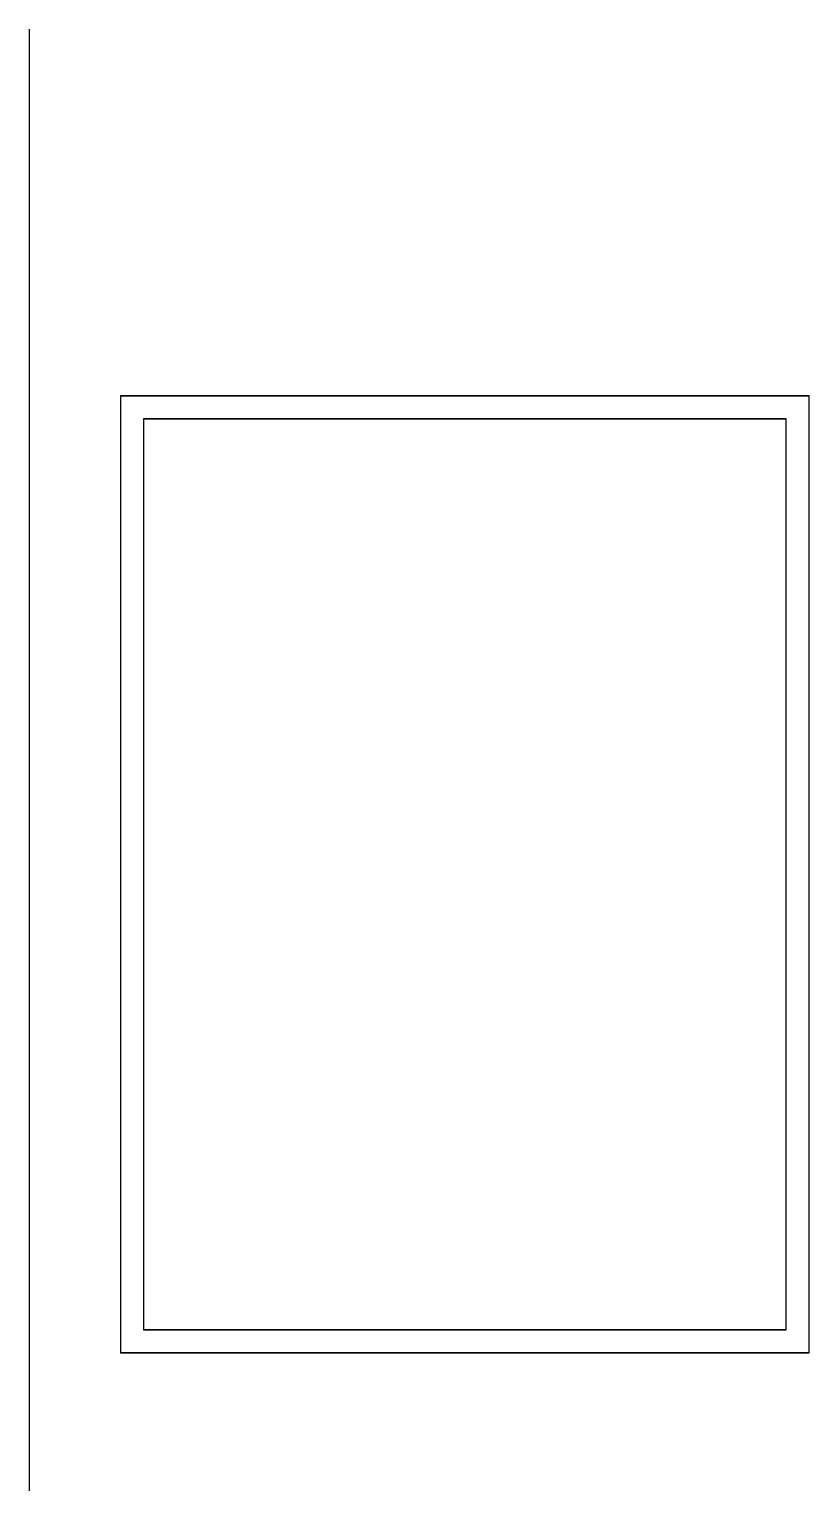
# Model space of a CAD drawing. Header units: inches. Extents: x 1902 to 78711, y -439399 to 11089.
# Drawn here: x 12013.4 to 12030.4, y -439398.94 to -439367.07 of the extents above.
import ezdxf

# ---------------------------------------------------------------- set-up
doc = ezdxf.new("R2010")
doc.units = ezdxf.units.IN
doc.header["$LTSCALE"] = 48
doc.header["$MEASUREMENT"] = 0
doc.layers.add('1WHITE', color=7, linetype='CONTINUOUS')
doc.layers.add('8GREY', color=8, linetype='CONTINUOUS')

msp = doc.modelspace()

# ---------------------------------------------------------------- linework, layer by layer
at = {"layer": '1WHITE'}
for p, q in [((12013.399, -439367.066), (12013.399, -439398.932)), ((12013.399, -439367.071), (12013.399, -439398.937))]:
    msp.add_line(p, q, dxfattribs=at)
at = {"layer": '8GREY'}
for points in [[(12015.398, -439375.053), (12030.396, -439375.053), (12030.396, -439395.928), (12015.398, -439395.928)], [(12015.398, -439375.058), (12030.396, -439375.058), (12030.396, -439395.933), (12015.398, -439395.933)], [(12015.898, -439375.553), (12029.896, -439375.553), (12029.896, -439395.428), (12015.898, -439395.428)], [(12015.898, -439375.558), (12029.896, -439375.558), (12029.896, -439395.433), (12015.898, -439395.433)]]:
    msp.add_lwpolyline(points, close=True, dxfattribs=at)

doc.saveas('drawing.dxf')
